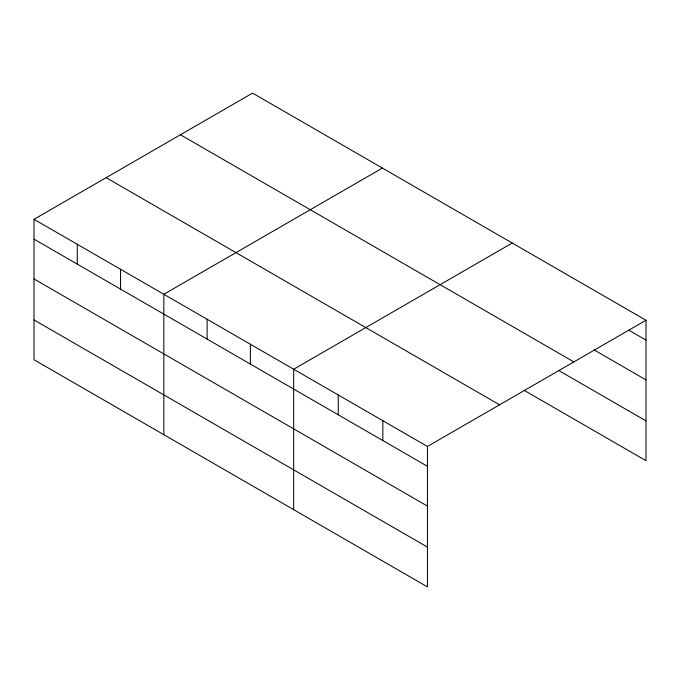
<?xml version="1.0" encoding="UTF-8"?>
<svg xmlns="http://www.w3.org/2000/svg" width="680" height="680" viewBox="0 0 680 680"><rect width="100%" height="100%" fill="white"/><g stroke="black" fill="none" stroke-linecap="round" stroke-linejoin="round"><path stroke-width="1.02" d="M34 219.308L427.431 446.454L427.431 586.883L34 359.737L34 219.308L252.569 93.117L646 320.263L646 460.692L524.067 390.286M382.406 168.079L163.829 294.27L163.829 434.69M512.236 243.032L293.666 369.223L293.666 509.651M427.431 446.454L646 320.263M628.711 330.123L646 340.102M594.133 349.953L646 379.899M180.446 134.768L573.869 361.904M558.645 370.464L646 420.894M106.131 177.667L499.554 404.812M34 239.148L427.431 466.293M34 278.945L427.431 506.09M34 319.94L427.431 547.086M382.84 420.716L382.84 440.555M338.249 394.969L338.249 414.808M250.384 344.241L250.384 364.08M207.111 319.251L207.111 339.091M120.556 269.28L120.556 289.119M77.273 244.299L77.273 264.137"/></g></svg>
